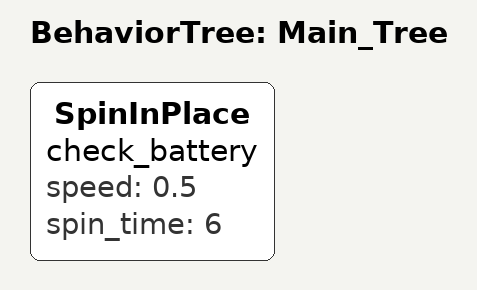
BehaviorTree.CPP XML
<root BTCPP_format="4">
     <BehaviorTree ID="Main_Tree">
         <SpinInPlace name="check_battery" speed="0.5" spin_time="6"/>
     </BehaviorTree>
 </root>
